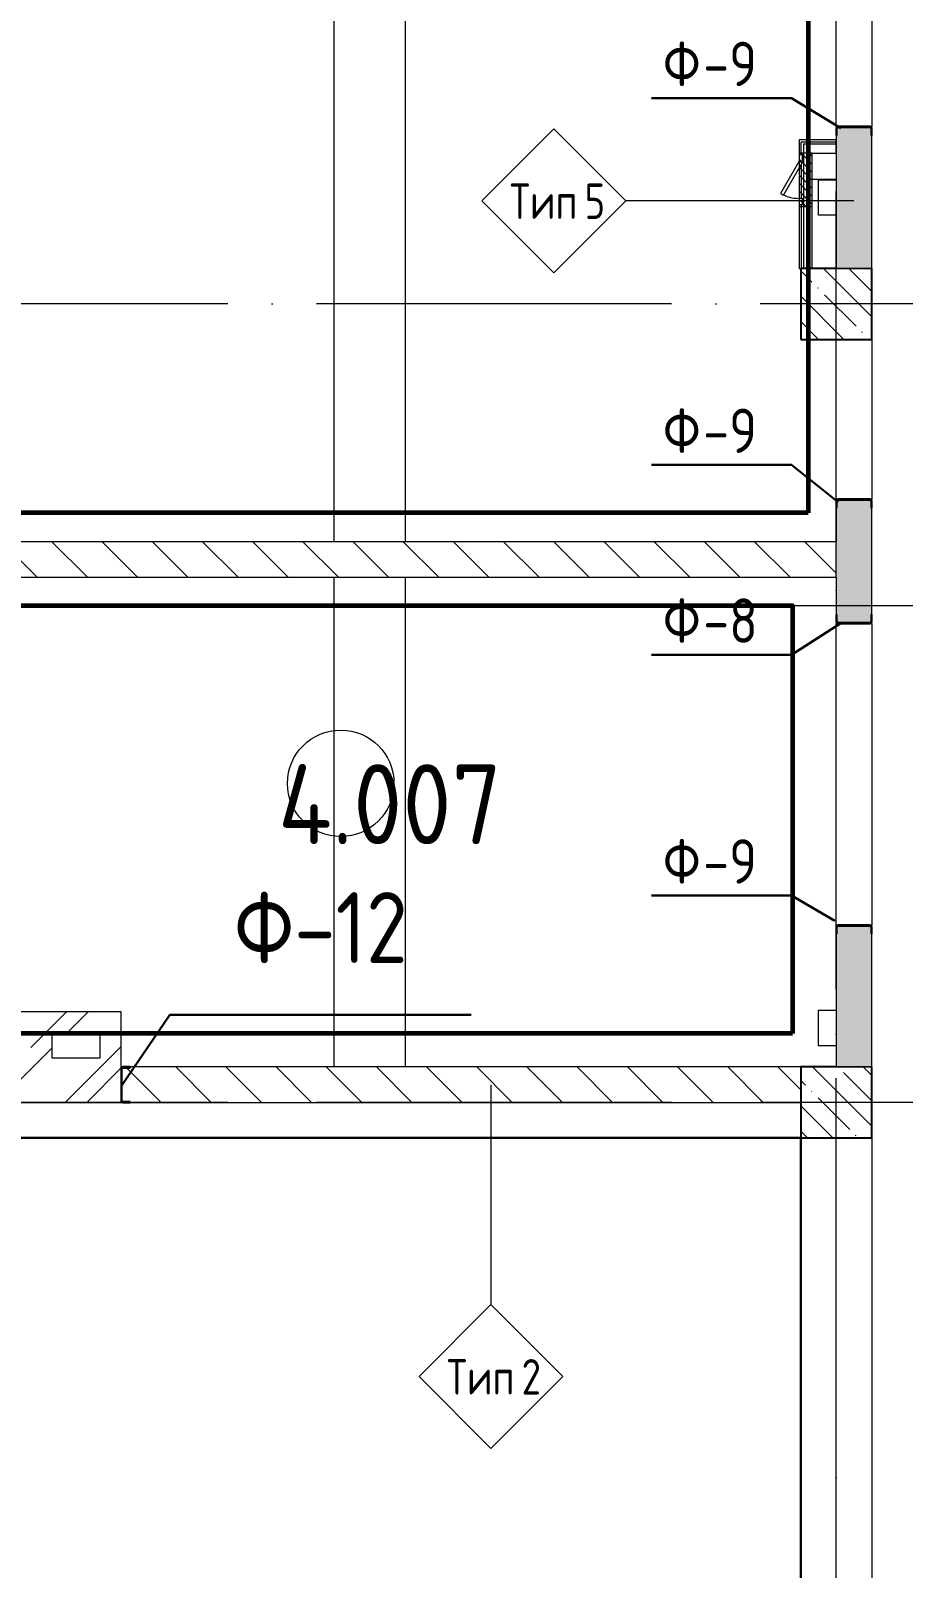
# Model space of a CAD drawing. Header units: millimetres. Extents: x -592259 to 288321, y -552984 to 293768.
# Drawn here: x 121593 to 126510, y -387618 to -378953 of the extents above; entities that cross this region are included whole.
import ezdxf

# ---------------------------------------------------------------- set-up
doc = ezdxf.new("R2010")
doc.units = ezdxf.units.MM
doc.linetypes.add('ADSK_Линия сетки', pattern=[2500, 2000, -250, 0, -250])
for name, color, linetype, lineweight in [('2)Фарх готовы', 3, 'Continuous', 30), ('2)Фархверки', 40, 'Continuous', 30), ('4) Штукатурка', 6, 'Continuous', 30), ('4.2) Штук 4 вып', 6, 'Continuous', 60), ('A-AREA-____-IDEN', 250, 'Continuous', 9), ('A-DETL-GENF-OTLN', 250, 'Continuous', 5), ('A-DOOR-____-MCUT', 250, 'Continuous', 5), ('A-DOOR-____-OTLN', 250, 'Continuous', 5), ('A-FLOR-____-OTLN', 250, 'Continuous', 9), ('A-WALL-____-IDEN', 250, 'Continuous', 9), ('A-WALL-____-MCUT', 250, 'Continuous', 13), ('A-WALL-____-PATT', 250, 'Continuous', 13), ('A-WALL-FNSH-MCUT', 250, 'Continuous', 13), ('I-WALL-____-OTLN', 250, 'Continuous', 9), ('S-COLS-____-MCUT', 250, 'Continuous', 25), ('S-COLS-____-OTLN', 250, 'Continuous', 9), ('S-GRID-____-OTLN', 250, 'Continuous', 9)]:
    doc.layers.add(name, color=color, linetype=linetype, lineweight=lineweight)
doc.styles.add('GOST Common_1', font='', dxfattribs={"width": 0.9, "height": 250})
doc.styles.add('ISOCPEUR', font='isocpeur.ttf', dxfattribs={"width": 0.8, "height": 100})
doc.styles.add('ISOCPEUR_1', font='isocpeur.ttf', dxfattribs={"width": 0.9, "height": 250})
doc.styles.get('GOST Common_1').set_extended_font_data('GOST Common')
pattern_1 = [(135, (-26617.47, -398117.93), (-141.42136, -141.42136), [])]
pattern_2 = [(135, (-26617.47, -398117.93), (-142.5612, -142.5612), []), (135, (-26474.9, -398117.93), (-142.5612, -142.5612), [252.016, -50.403, 3.353, -47.05])]
pattern_3 = [(45, (-26617.47, -398117.93), (-251.4472, 251.4472), []), (45, (-26617.47, -397736.93), (-251.4472, 251.4472), [])]

# ---------------------------------------------------------------- blocks, each defined once
blk = doc.blocks.new('ADSK_КолоннаНесущая_Швеллер_Гнутый_ГОСТ 8278-83 - 200х50х4_таб_1 2-38569673-Кладочный план внутренних ограждающих конструкций на отм_ _12_600_ Секция 3_')
at = {"layer": 'S-COLS-____-MCUT'}
for p, q in [((-10.1, 90), (-10.1, -90)), ((-6.1, -90), (-6.1, 90)), ((39.9, 100), (-0.1, 100)), ((-0.1, 96), (39.9, 96)), ((39.9, 96), (39.9, 100)), ((39.9, -96), (-0.1, -96)), ((-0.1, -100), (39.9, -100)), ((39.9, -100), (39.9, -96))]:
    blk.add_line(p, q, dxfattribs=at)
for centre, radius, start, end in [((-0.1, 90), 10, 90, 180), ((-0.1, 90), 6, 90, 180), ((-0.1, -90), 10, 180, 270), ((-0.1, -90), 6, 180, 270)]:
    blk.add_arc(centre, radius, start, end, dxfattribs=at)
blk = doc.blocks.new('ADSK_КолоннаНесущая_Швеллер_Гнутый_ГОСТ 8278-83 - 200х50х4_таб_1 2-V19-Кладочный план внутренних ограждающих конструкций на отм_ _12_600_ Секция 3_')
at = {"layer": 'S-COLS-____-MCUT'}
for p, q in [((-10.1, 90), (-10.1, -90)), ((-6.1, -90), (-6.1, 90)), ((39.9, 100), (-0.1, 100)), ((-0.1, 96), (39.9, 96)), ((39.9, 96), (39.9, 100)), ((39.9, -96), (-0.1, -96)), ((-0.1, -100), (39.9, -100)), ((39.9, -100), (39.9, -96))]:
    blk.add_line(p, q, dxfattribs=at)
for centre, radius, start, end in [((-0.1, 90), 10, 90, 180), ((-0.1, 90), 6, 90, 180), ((-0.1, -90), 10, 180, 270), ((-0.1, -90), 6, 180, 270)]:
    blk.add_arc(centre, radius, start, end, dxfattribs=at)
blk = doc.blocks.new('АР_Люк - ЛРС_ВК_300х400_внутренний_RAL 9003-V30-Кладочный план внутренних ограждающих конструкций на отм_ _12_600_ Секция 3_')
at = {"layer": 'A-DOOR-____-OTLN'}
h = blk.add_hatch(dxfattribs=at)
h.set_pattern_fill('FP_36', color=256, style=0, pattern_type=2)
h.set_pattern_definition([(45, (125, 0), (-22.6274, 22.6274), [])])
h.paths.add_polyline_path([(-25, -37.5), (275, -37.5), (275, 37.5), (-25, 37.5)])
at = {"layer": 'A-DETL-GENF-OTLN'}
for p, q in [((275, 37.5), (-25, 37.5)), ((-25, 37.5), (-25, -37.5)), ((275, -37.5), (275, 37.5)), ((-25, -37.5), (275, -37.5))]:
    blk.add_line(p, q, dxfattribs=at)
at = {"layer": 'A-DOOR-____-MCUT'}
for p, q in [((48.1, 142.5), (38.1, 125.2)), ((38.1, 125.2), (220, 20.2)), ((230, 37.5), (48.1, 142.5)), ((20, 37.5), (-15, 37.5)), ((-15, 37.5), (-15, 17.5)), ((-15, 17.5), (20, 17.5)), ((20, 17.5), (20, 37.5)), ((220, 20.2), (230, 37.5)), ((265, 37.5), (230, 37.5)), ((230, 37.5), (230, 17.5)), ((230, 17.5), (265, 17.5)), ((265, 17.5), (265, 37.5))]:
    blk.add_line(p, q, dxfattribs=at)
blk.add_arc((230, 37.5), 210, 150, 180, dxfattribs=at)
blk = doc.blocks.new('ADSK_Марка_Стена - Типоразмер_ADSK_Марка-30564887-Кладочный план внутренних ограждающих конструкций на отм_ _12_600_ Секция 3_')
at = {"layer": 'A-WALL-____-IDEN'}
for p, q in [((-0.156, 4.37), (-4.213, 0.312)), ((3.901, 0.312), (-0.156, 4.37)), ((-4.213, 0.312), (-0.156, -3.745)), ((-0.156, -3.745), (3.901, 0.312))]:
    blk.add_line(p, q, dxfattribs=at)
blk = doc.blocks.new('AAR_СКБ_Марка_Помещения_мал - Номер-28977439-АР1_Маркировочный план 3 этажа секция 2_3')
at = {"layer": 'A-AREA-____-IDEN'}
blk.add_circle((-0.028, 0), 3, dxfattribs=at)

msp = doc.modelspace()

# ---------------------------------------------------------------- hatches: boundary and pattern name
at = {"layer": 'A-WALL-____-PATT', "lineweight": 15}
h = msp.add_hatch(dxfattribs=at)
h.set_pattern_fill('FP_23', color=256, style=0, pattern_type=2)
h.set_pattern_definition([(50, (-26617.47, -398117.93), (364.36793, -31.8783), [38.1, -419.1]), (355, (-26617.47, -398117.93), (-70.48585, 382.1133), [30.48, -335.28]), (100.451, (-26587.1, -398120.6), (293.885, 350.2334), [32.38, -356.18]), (46.184, (-26617.47, -398016.33), (542.1585, -84.0858), [57.15, -628.65]), (96.636, (-26572.3, -398023.34), (474.8049, 494.8554), [48.57, -534.27]), (351.184, (-26617.47, -398016.33), (474.8102, 494.85), [45.72, -502.92]), (21, (-26566.67, -398041.73), (303.22847, -204.53046), [38.1, -419.1]), (326, (-26566.67, -398041.73), (123.6039, 368.37604), [30.48, -335.28]), (71.451, (-26541.4, -398058.78), (426.8341, 163.8427), [32.38, -356.18]), (37.5, (-26617.47, -398117.93), (6.17665, 169.11015), [16.764, -314.452, 16.764, -323.596, -336.55]), (37.5, (-26617.47, -398117.93), (6.17665, 169.11015), [-671.576, 16.764, -319.786]), (7.5, (-26617.47, -398117.93), (133.63888, 200.3615), [16.764, -177.292, 16.764, -306.832, -128.27]), (7.5, (-26617.47, -398117.93), (133.63888, 200.3615), [-517.652, 16.764, -111.506]), (327.5, (-26730.75, -398117.93), (271.18182, -11.45836), [16.764, -110.236, 16.764, -379.476, -525.78]), (327.5, (-26730.75, -398117.93), (271.18182, -11.45836), [-523.24, 16.764, -509.016]), (317.5, (-26781.55, -398117.93), (296.2585, 50.85285), [16.764, -148.336, 16.764, -246.38, -373.38]), (317.5, (-26781.55, -398117.93), (296.2585, 50.85285), [-428.244, 16.764, -356.616])])
h.paths.add_polyline_path([(126332.5104, -397892.9338), (126332.5104, -397492.9344), (126132.5104, -397492.9344), (126132.5104, -397892.9338)])
h.paths.add_polyline_path([(126132.5104, -393792.9338), (126332.5104, -393792.9338), (126332.5104, -392992.9344), (126132.5104, -392992.9344), (126132.5104, -393448.7037)])
h.paths.add_polyline_path([(126332.5104, -391292.9344), (126332.5104, -390592.9344), (126132.5104, -390592.9344), (126132.5104, -391292.9344)])
h.paths.add_polyline_path([(126132.5104, -389292.9338), (126332.5104, -389292.9338), (126332.5104, -388492.9344), (126132.5104, -388492.9344), (126132.5104, -389208.4874)])
h.paths.add_polyline_path([(126132.5104, -384792.9338), (126332.5104, -384792.9338), (126332.5104, -383992.9344), (126132.5104, -383992.9344)])
h.paths.add_polyline_path([(126332.5104, -382292.9344), (126332.5104, -381592.9344), (126132.5104, -381592.9344), (126132.5104, -382292.9344)])
h.paths.add_polyline_path([(126332.5104, -380292.9338), (126332.5104, -379492.9344), (126132.5104, -379492.9344), (126132.5104, -380292.9338)])
h.paths.add_polyline_path([(126332.5104, -375792.9338), (126332.5104, -374992.9344), (126132.5104, -374992.9344), (126132.5104, -375792.9338)])
h.paths.add_polyline_path([(126132.5104, -373292.9344), (126332.5104, -373292.9344), (126332.5104, -372592.9344), (126132.5104, -372592.9344)])
h.paths.add_polyline_path([(126132.5104, -371292.9338), (126332.5104, -371292.9338), (126332.5104, -370492.9344), (126132.5104, -370492.9344), (126132.5104, -371187.5681)])
h.paths.add_polyline_path([(126332.5104, -366792.9338), (126332.5104, -365992.9344), (126132.5104, -365992.9344), (126132.5104, -366792.9338)])
h.paths.add_polyline_path([(126332.5104, -365092.9344), (126332.5104, -364392.9344), (126132.5104, -364392.9344), (126132.5104, -365092.9344)])
h.paths.add_polyline_path([(126132.5104, -362692.9344), (126332.5104, -362692.9344), (126332.5104, -362292.9338), (126132.5104, -362292.9338), (126132.5104, -362442.122)])
h.paths.add_polyline_path([(126332.5104, -361892.9338), (126332.5104, -361492.9344), (126132.5104, -361492.9344), (126132.5104, -361892.9338)])
h.paths.add_polyline_path([(126332.5104, -358192.9344), (126332.5104, -357392.9338), (126132.5104, -357392.9338), (126132.5104, -358192.9344)])
h.paths.add_polyline_path([(126132.5104, -353692.9338), (126332.5104, -353692.9338), (126332.5104, -352492.9338), (126132.5104, -352492.9338), (126132.5104, -353282.9344)])
h.paths.add_polyline_path([(126332.5104, -350392.9338), (126332.5104, -350092.9344), (126132.5104, -350092.9344), (126132.5104, -350392.9338)])
h.paths.add_polyline_path([(126332.5104, -349192.9344), (126332.5104, -347992.9344), (126132.5104, -347992.9344), (126132.5104, -349192.9344)])
h.paths.add_polyline_path([(126132.5104, -347092.9344), (126332.5104, -347092.9344), (126332.5104, -346392.9344), (126132.5104, -346392.9344)])
h.paths.add_polyline_path([(126332.5104, -344292.9338), (126332.5104, -343492.9344), (126132.5104, -343492.9344), (126132.5104, -344292.9338)])
h.paths.add_polyline_path([(126332.5104, -340192.9344), (126332.5104, -339542.9338), (126132.5104, -339542.9338), (126132.5104, -340192.9344)])
h = msp.add_hatch(dxfattribs=at)
h.set_pattern_fill('FP_2', color=256, style=0, pattern_type=2)
h.set_pattern_definition(pattern_1)
h.paths.add_polyline_path([(126132.5104, -382032.9338), (126132.5104, -381832.9338), (120507.5323, -381832.9338), (120507.5323, -382032.9338), (123313.1617, -382032.9338)])
h.paths.add_polyline_path([(119132.8276, -382032.9338), (119257.5323, -382032.9338), (119257.5323, -381832.9338), (118962.5104, -381832.9338), (118962.5104, -382032.9338)])
h = msp.add_hatch(dxfattribs=at)
h.set_pattern_fill('FP_3', color=256, style=0, pattern_type=2)
h.set_pattern_definition(pattern_3)
h.paths.add_polyline_path([(121982.5104, -384602.8145), (121982.5104, -384482.8145), (120152.5104, -384482.8145), (120152.5104, -384602.8145), (121793.0402, -384602.8145)])
h = msp.add_hatch(dxfattribs=at)
h.set_pattern_fill('FP_3', color=256, style=0, pattern_type=2)
h.set_pattern_definition(pattern_3)
h.paths.add_polyline_path([(122102.5104, -384742.8145), (122102.5104, -384482.8145), (121982.5104, -384482.8145), (121982.5104, -384742.8145)])
h = msp.add_hatch(dxfattribs=at)
h.set_pattern_fill('FP_3', color=256, style=0, pattern_type=2)
h.set_pattern_definition(pattern_3)
h.paths.add_polyline_path([(121712.5104, -384742.8145), (121712.5104, -384602.8145), (121592.5104, -384602.8145), (121592.5104, -384742.8145)])
h = msp.add_hatch(dxfattribs=at)
h.set_pattern_fill('FP_3', color=256, style=0, pattern_type=2)
h.set_pattern_definition(pattern_3)
h.paths.add_polyline_path([(120152.5104, -384992.8145), (122102.5104, -384992.8145), (122102.5104, -384742.8145), (120152.5104, -384742.8145), (120152.5104, -384968.2711)])
h = msp.add_hatch(dxfattribs=at)
h.set_pattern_fill('FP_2', color=256, style=0, pattern_type=2)
h.set_pattern_definition(pattern_1)
h.paths.add_polyline_path([(125932.5104, -384992.9344), (125932.5104, -384792.9344), (122102.5104, -384792.9344), (122102.5104, -384992.9344), (123313.1617, -384992.9344)])
at = {"layer": 'S-COLS-____-OTLN', "lineweight": 5}
h = msp.add_hatch(dxfattribs=at)
h.set_pattern_fill('FP_1', color=256, style=0, pattern_type=2)
h.set_pattern_definition(pattern_2)
h.paths.add_polyline_path([(125932.5104, -380692.9338), (126332.5104, -380692.9338), (126332.5104, -380292.9338), (125932.5104, -380292.9338)])
h = msp.add_hatch(dxfattribs=at)
h.set_pattern_fill('FP_1', color=256, style=0, pattern_type=2)
h.set_pattern_definition(pattern_2)
h.paths.add_polyline_path([(126332.5104, -385192.9338), (126332.5104, -384792.9338), (125932.5104, -384792.9338), (125932.5104, -385192.9338)])

# ---------------------------------------------------------------- linework, layer by layer
at = {"layer": '2)Фарх готовы'}
msp.add_lwpolyline([(122108.5237, -384892.7255), (122377.029, -384499.1629), (122527.8334, -384499.1629), (124074.0084, -384499.1629)], dxfattribs=at)
at = {"layer": '2)Фархверки'}
for points in [[(126157.8607, -379502.9458), (125880.8902, -379332.6932), (125790.2722, -379332.6932), (125090.2722, -379332.6932)], [(126143.2677, -381609.2138), (125880.8902, -381400.0463), (125790.2722, -381400.0463), (125090.2722, -381400.0463)], [(126152.9964, -382295.0886), (125880.8902, -382470.2056), (125790.2722, -382470.2056), (125090.2722, -382470.2056)], [(126123.8102, -383968.4286), (125880.8902, -383827.3622), (125790.2722, -383827.3622), (125090.2722, -383827.3622)]]:
    msp.add_lwpolyline(points, dxfattribs=at)
at = {"layer": '4) Штукатурка'}
for p, q in [((119059.0678, -385192.9338), (125932.5104, -385192.9338)), ((125932.5104, -385192.9338), (125932.5104, -397892.9338))]:
    msp.add_line(p, q, dxfattribs=at)
at = {"layer": '4.2) Штук 4 вып'}
for points in [[(125973.6062, -381669.925), (118991.4555, -381669.925), (118991.4555, -353487.1067), (125973.6062, -353487.1067)], [(125886.7383, -384603.3117), (119155.7174, -384603.3117), (119155.7174, -382192.9338), (125886.7383, -382192.9338)]]:
    msp.add_lwpolyline(points, close=True, dxfattribs=at)
at = {"layer": 'A-FLOR-____-OTLN'}
for p, q in [((123302.5323, -381832.9338), (123302.5323, -371692.9338)), ((123702.5323, -371692.9338), (123702.5323, -381832.9338)), ((126132.5104, -379792.187), (125997.5333, -379792.187)), ((126032.511, -379992.5785), (126032.511, -379792.5785)), ((126032.511, -379792.5785), (126132.5104, -379792.5785)), ((126132.5104, -379992.5785), (126032.511, -379992.5785)), ((123302.5323, -384792.9298), (123302.5323, -382032.9338)), ((123702.5323, -382032.9338), (123702.5323, -384792.9298)), ((126032.5104, -384672.9338), (126032.5104, -384472.9338)), ((126032.5104, -384472.9338), (126132.5104, -384472.9338)), ((126132.5104, -384672.9338), (126032.5104, -384672.9338))]:
    msp.add_line(p, q, dxfattribs=at)
at = {"layer": 'A-WALL-____-IDEN'}
for p, q in [((126232.5104, -379912.2642), (124946.8854, -379912.2642)), ((124186.4986, -384892.9344), (124186.4986, -386131.6844))]:
    msp.add_line(p, q, dxfattribs=at)
at = {"layer": 'A-WALL-____-MCUT', "color": 7, "lineweight": 15}
for p, q in [((126132.5104, -379492.9344), (126132.5104, -380292.9338)), ((126332.5104, -379492.9344), (126132.5104, -379492.9344)), ((126332.5104, -380292.9338), (126332.5104, -379492.9344)), ((126132.5104, -381592.9344), (126132.5104, -381832.9338)), ((126332.5104, -381592.9344), (126132.5104, -381592.9344)), ((126332.5104, -382292.9344), (126332.5104, -381592.9344)), ((126132.5104, -381832.9338), (120537.5323, -381832.9338)), ((120537.5323, -382032.9338), (126132.5104, -382032.9338)), ((126132.5104, -382032.9338), (126132.5104, -382292.9344)), ((126132.5104, -382292.9344), (126332.5104, -382292.9344)), ((126132.5104, -383992.9344), (126132.5104, -384792.9338)), ((126332.5104, -383992.9344), (126132.5104, -383992.9344)), ((126332.5104, -384792.9338), (126332.5104, -383992.9344)), ((122102.5104, -384482.8145), (120032.5104, -384482.8145)), ((122102.5104, -384792.9344), (122102.5104, -384482.8145)), ((121712.5104, -384602.8145), (121982.5104, -384602.8145)), ((121712.5104, -384742.8145), (121712.5104, -384602.8145)), ((121982.5104, -384602.8145), (121982.5104, -384742.8145)), ((121982.5104, -384742.8145), (121712.5104, -384742.8145)), ((125932.5104, -384792.9344), (122102.5104, -384792.9344)), ((125932.5104, -384992.9344), (125932.5104, -384792.9344)), ((120032.5104, -384992.8145), (122102.5104, -384992.8145)), ((122102.5104, -384992.9344), (125932.5104, -384992.9344))]:
    msp.add_line(p, q, dxfattribs=at)
at = {"layer": 'A-WALL-____-MCUT', "color": 42, "lineweight": 15}
for p, q in [((125935.0333, -379652.9338), (125935.0333, -379580.4338)), ((126132.5333, -379580.4338), (125935.0333, -379580.4338)), ((125935.0333, -379687.9338), (125935.0333, -379695.1507)), ((125935.0333, -379706.2832), (125935.0333, -379897.9338)), ((125935.0333, -379932.9338), (125935.0333, -380292.9338))]:
    msp.add_line(p, q, dxfattribs=at)
at = {"layer": 'A-WALL-____-MCUT', "color": 30, "lineweight": 15}
for p, q in [((125947.5333, -379592.9338), (125947.5333, -380292.9338)), ((126132.5333, -379592.9338), (125947.5333, -379592.9338)), ((126132.5333, -379642.9338), (126132.5333, -379592.9338)), ((125997.5333, -380292.9338), (125997.5333, -379642.9338)), ((125997.5333, -379642.9338), (126132.5333, -379642.9338)), ((125947.5333, -380292.9338), (125997.5333, -380292.9338))]:
    msp.add_line(p, q, dxfattribs=at)
at = {"layer": 'A-WALL-____-MCUT', "lineweight": 15}
for p, q in [((126132.5104, -380292.9338), (126332.5104, -380292.9338)), ((126132.5104, -382032.9338), (126132.5104, -381832.9338)), ((122102.5104, -384992.9344), (122102.5104, -384792.9344)), ((126132.5104, -384792.9338), (126332.5104, -384792.9338))]:
    msp.add_line(p, q, dxfattribs=at)
at = {"layer": 'A-WALL-FNSH-MCUT', "lineweight": 15}
for p, q in [((126132.5333, -379567.9338), (125922.5333, -379567.9338)), ((125922.5333, -379567.9338), (125922.5333, -379652.9338)), ((126132.5333, -379592.9338), (126132.5333, -379567.9338)), ((125922.5333, -379727.9338), (125922.5333, -379897.9338)), ((125922.5333, -379932.9338), (125922.5333, -380292.9338)), ((125922.5333, -380292.9338), (125947.5333, -380292.9338))]:
    msp.add_line(p, q, dxfattribs=at)
at = {"layer": 'I-WALL-____-OTLN', "lineweight": 15}
for p, q in [((126132.5104, -379492.9344), (126132.5104, -376192.9344)), ((126332.5104, -376192.9344), (126332.5104, -379492.9344)), ((126132.5104, -381592.9344), (126132.5104, -380692.9344)), ((126332.5104, -380692.9344), (126332.5104, -381592.9344)), ((126132.5104, -383992.9344), (126132.5104, -382292.9344)), ((126332.5104, -382292.9344), (126332.5104, -383992.9344)), ((126132.5104, -388492.9344), (126132.5104, -385192.9344)), ((126332.5104, -385192.9344), (126332.5104, -388492.9344))]:
    msp.add_line(p, q, dxfattribs=at)
at = {"layer": 'S-COLS-____-MCUT'}
for p, q in [((126132.5104, -380292.9338), (125932.5104, -380292.9338)), ((125932.5104, -380292.9338), (125932.5104, -380692.9338)), ((126332.5104, -380692.9338), (126332.5104, -380292.9338)), ((125932.5104, -380692.9338), (126332.5104, -380692.9338)), ((126132.5104, -384792.9338), (125932.5104, -384792.9338)), ((125932.5104, -384792.9338), (125932.5104, -385192.9338)), ((126332.5104, -385192.9338), (126332.5104, -384792.9338)), ((125932.5104, -385192.9338), (126332.5104, -385192.9338))]:
    msp.add_line(p, q, dxfattribs=at)
at = {"layer": 'S-COLS-____-OTLN'}
for p, q in [((126332.5104, -380292.9338), (126132.5104, -380292.9338)), ((126332.5104, -384792.9338), (126132.5104, -384792.9338))]:
    msp.add_line(p, q, dxfattribs=at)
at = {"layer": 'S-GRID-____-OTLN', "linetype": 'ADSK_Линия сетки'}
for p, q in [((126132.5323, -401856.7737), (126132.5323, -336915.9292)), ((130203.4118, -380492.9338), (105552.8046, -380492.9338)), ((105552.8046, -382192.9338), (130203.4118, -382192.9338)), ((130203.4118, -384992.9338), (105552.8046, -384992.9338))]:
    msp.add_line(p, q, dxfattribs=at)

# ---------------------------------------------------------------- block references
at = {"layer": 'A-AREA-____-IDEN', "xscale": 99.99999999999993, "yscale": 99.99999999999993, "zscale": 99.99999999999993}
msp.add_blockref('AAR_СКБ_Марка_Помещения_мал - Номер-28977439-АР1_Маркировочный план 3 этажа секция 2_3', (123342.4319, -383194.3643), dxfattribs=at)
at = {"layer": 'A-DOOR-____-OTLN', "color": 250, "rotation": 89.99999999999852}
msp.add_blockref('АР_Люк - ЛРС_ВК_300х400_внутренний_RAL 9003-V30-Кладочный план внутренних ограждающих конструкций на отм_ _12_600_ Секция 3_', (125960.0333, -379917.9338), dxfattribs=at)
at = {"layer": 'A-WALL-____-IDEN', "xscale": 99.99999999999993, "yscale": 99.99999999999993, "zscale": 99.99999999999993}
for p in [(124556.7935, -379943.5142), (124202.1236, -386568.6513)]:
    msp.add_blockref('ADSK_Марка_Стена - Типоразмер_ADSK_Марка-30564887-Кладочный план внутренних ограждающих конструкций на отм_ _12_600_ Секция 3_', p, dxfattribs=at)
at = {"layer": 'S-COLS-____-OTLN'}
for p, rotation in [((126232.5104, -379503.0344), 269.9999999999649), ((126232.5104, -381603.0344), 269.9999999999649), ((126232.5104, -382282.8344), 89.99999999996523), ((126232.5104, -384003.0344), 269.9999999999649)]:
    msp.add_blockref('ADSK_КолоннаНесущая_Швеллер_Гнутый_ГОСТ 8278-83 - 200х50х4_таб_1 2-38569673-Кладочный план внутренних ограждающих конструкций на отм_ _12_600_ Секция 3_', p, dxfattribs=dict(at, rotation=rotation))
msp.add_blockref('ADSK_КолоннаНесущая_Швеллер_Гнутый_ГОСТ 8278-83 - 200х50х4_таб_1 2-V19-Кладочный план внутренних ограждающих конструкций на отм_ _12_600_ Секция 3_', (122112.6104, -384892.9344), dxfattribs=at)

# ---------------------------------------------------------------- texts
at = {"layer": '2)Фарх готовы', "insert": (122738.2813, -383807.4079), "char_height": 400, "width": 526.708687, "attachment_point": 1, "style": 'GOST Common_1'}
msp.add_mtext('Ф-12', dxfattribs=at)
at = {"layer": '2)Фархверки', "char_height": 250, "attachment_point": 1, "style": 'GOST Common_1'}
for s, insert, width in [('\\fGOST Common|b0|i0|c204|p34|;\\W.9;Ф', (125156.0413, -379014.8556), 274.177125), ('-9', (125382.2601, -379014.8556), 389.620125), ('\\fGOST Common|b0|i0|c204|p34|;\\W.9;Ф', (125156.0413, -381082.2088), 274.177125), ('-9', (125382.2601, -381082.2088), 389.620125), ('\\fGOST Common|b0|i0|c204|p34|;\\W.9;Ф', (125156.0413, -382152.368), 274.177125), ('-8', (125382.2601, -382152.368), 389.620125), ('\\fGOST Common|b0|i0|c204|p34|;\\W.9;Ф', (125156.0413, -383509.5246), 274.177125), ('-9', (125382.2601, -383509.5246), 389.620125)]:
    msp.add_mtext(s, dxfattribs=dict(at, insert=insert, width=width))
at = {"layer": 'A-AREA-____-IDEN', "insert": (122985.7316, -383086.8788), "char_height": 450, "width": 673.4175, "attachment_point": 1, "style": 'ISOCPEUR_1'}
msp.add_mtext('4.007', dxfattribs=at)
at = {"layer": 'A-WALL-____-IDEN', "char_height": 200, "attachment_point": 1, "style": 'ISOCPEUR'}
for s, insert, width in [('Тип', (124292.4126, -379813.8455), 387.215062), (' 5', (124611.897, -379813.8455), 230.084312), ('Тип', (123937.7427, -386438.9826), 387.215062), (' 2', (124257.2271, -386438.9826), 230.084312)]:
    msp.add_mtext(s, dxfattribs=dict(at, insert=insert, width=width))

doc.saveas('drawing.dxf')
